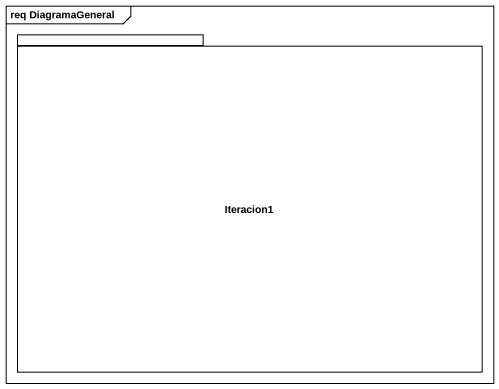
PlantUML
@startuml
mainframe req DiagramaGeneral
package Iteracion1 {
}
@enduml
